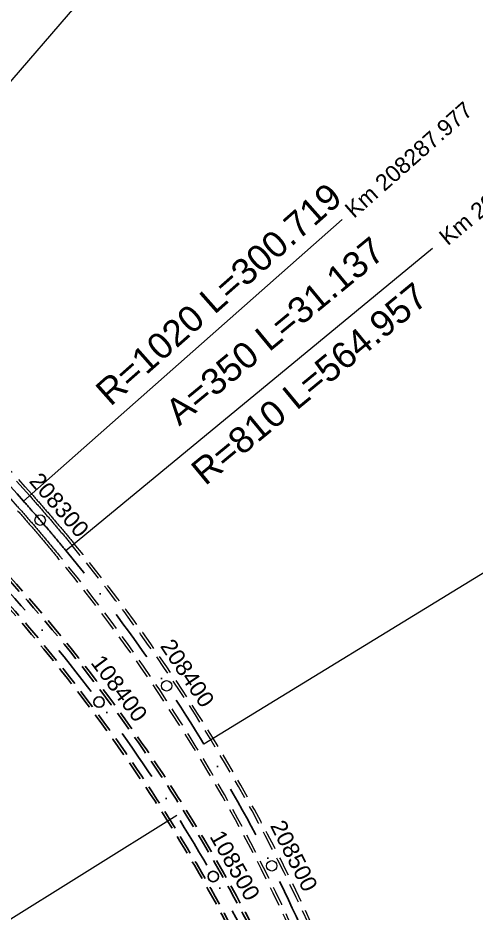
# Model space of a CAD drawing. Extents: x 2610184 to 2620710, y 1263771 to 1270672.
# Drawn here: x 2614488.1 to 2614707.7, y 1266933.8 to 1267363.1 of the extents above; entities that cross this region are included whole.
import ezdxf

# ---------------------------------------------------------------- set-up
doc = ezdxf.new("R2010")
doc.units = 0
doc.header["$LTSCALE"] = 5
doc.linetypes.add('DASHDOT', pattern=[10, 5, -2.5, 0, -2.5])
doc.linetypes.add('DASHEDX2', pattern=[3.75, 2.5, -1.25])
doc.layers.get('0').update_dxf_attribs({"color": 1, "linetype": 'CONTINUOUS'})
for name, color, linetype in [('Grundriss_16', 7, 'CONTINUOUS'), ('Grundriss_26', 7, 'CONTINUOUS'), ('QP_reel_16', 7, 'CONTINUOUS'), ('QP_reel_26', 7, 'CONTINUOUS'), ('TunnelachseOst', 3, 'CONTINUOUS'), ('TunnelacsheWest', 3, 'CONTINUOUS')]:
    doc.layers.add(name, color=color, linetype=linetype)
doc.styles.add('ARIAL', font='arial.ttf')

# ---------------------------------------------------------------- blocks, each defined once
blk = doc.blocks.new('CDWK_PTTYP10')
at = {"color": 0, "lineweight": -2}
blk.add_circle((0, 0), 0.5, dxfattribs=at)

msp = doc.modelspace()

# ---------------------------------------------------------------- linework, layer by layer
at = {"layer": 'Grundriss_16', "color": 1, "linetype": 'DASHEDX2', "lineweight": -3, "ltscale": 0.75}
for points in [[(2614688.28, 1266574.64, 0.186119), (2614474.12, 1267104.21)], [(2614475.07, 1267105.09, -0.186119), (2614689.58, 1266574.66)], [(2614467.51, 1267098.02, -0.186119), (2614679.23, 1266574.49)], [(2614468.46, 1267098.91, -0.186119), (2614680.53, 1266574.51)]]:
    msp.add_lwpolyline(points, format="xyb", dxfattribs=at)
at = {"layer": 'Grundriss_26', "color": 30, "linetype": 'Continuous', "lineweight": 18}
for p, q in [((2614490.89, 1267131.3), (2614643.53, 1267266.35)), ((2614511.13, 1267107.64), (2614686.79, 1267252.58))]:
    msp.add_line(p, q, dxfattribs=at)
at = {"layer": 'Grundriss_26', "color": 1, "linetype": 'DASHEDX2', "lineweight": 18, "ltscale": 0.75}
for points in [[(2614263.56, 1267327.4, -0.073839), (2614493.79, 1267133.86), (2614494.13, 1267133.49), (2614494.46, 1267133.11), (2614494.79, 1267132.73), (2614495.13, 1267132.35), (2614495.46, 1267131.97), (2614495.79, 1267131.6), (2614496.13, 1267131.22), (2614496.46, 1267130.84), (2614496.79, 1267130.46), (2614497.12, 1267130.08), (2614497.46, 1267129.7), (2614497.79, 1267129.32), (2614498.12, 1267128.94), (2614498.45, 1267128.56), (2614498.78, 1267128.18), (2614499.11, 1267127.8), (2614499.44, 1267127.42), (2614499.77, 1267127.04), (2614500.11, 1267126.66), (2614500.44, 1267126.28), (2614500.77, 1267125.9), (2614501.1, 1267125.52), (2614501.43, 1267125.13), (2614501.76, 1267124.75), (2614502.08, 1267124.37), (2614502.41, 1267123.99), (2614502.74, 1267123.61), (2614503.07, 1267123.22), (2614503.4, 1267122.84), (2614503.73, 1267122.46), (2614504.06, 1267122.08), (2614504.38, 1267121.69), (2614504.71, 1267121.31), (2614505.04, 1267120.93), (2614505.37, 1267120.54), (2614505.69, 1267120.16), (2614506.02, 1267119.77), (2614506.35, 1267119.39), (2614506.67, 1267119), (2614507, 1267118.62), (2614507.33, 1267118.24), (2614507.65, 1267117.85), (2614507.98, 1267117.46), (2614508.3, 1267117.08), (2614508.63, 1267116.69), (2614508.95, 1267116.31), (2614509.28, 1267115.92), (2614509.6, 1267115.54), (2614509.93, 1267115.15), (2614510.25, 1267114.76), (2614510.57, 1267114.38), (2614510.9, 1267113.99), (2614511.22, 1267113.6), (2614511.54, 1267113.21), (2614511.87, 1267112.83), (2614512.19, 1267112.44), (2614512.51, 1267112.05), (2614512.83, 1267111.66), (2614513.16, 1267111.27), (2614513.48, 1267110.88), (2614513.8, 1267110.5), (2614514.12, 1267110.11, -0.132248), (2614689.32, 1266724.95, -0.04291)], [(2614264.24, 1267328.51, -0.073839), (2614494.77, 1267134.73), (2614495.1, 1267134.35), (2614495.43, 1267133.97), (2614495.77, 1267133.59), (2614496.1, 1267133.21), (2614496.44, 1267132.83), (2614496.77, 1267132.45), (2614497.1, 1267132.08), (2614497.44, 1267131.7), (2614497.77, 1267131.32), (2614498.1, 1267130.94), (2614498.43, 1267130.56), (2614498.77, 1267130.18), (2614499.1, 1267129.8), (2614499.43, 1267129.42), (2614499.76, 1267129.04), (2614500.09, 1267128.65), (2614500.43, 1267128.27), (2614500.76, 1267127.89), (2614501.09, 1267127.51), (2614501.42, 1267127.13), (2614501.75, 1267126.75), (2614502.08, 1267126.37), (2614502.41, 1267125.98), (2614502.74, 1267125.6), (2614503.07, 1267125.22), (2614503.4, 1267124.84), (2614503.73, 1267124.45), (2614504.06, 1267124.07), (2614504.39, 1267123.69), (2614504.72, 1267123.3), (2614505.04, 1267122.92), (2614505.37, 1267122.54), (2614505.7, 1267122.15), (2614506.03, 1267121.77), (2614506.36, 1267121.38), (2614506.68, 1267121), (2614507.01, 1267120.62), (2614507.34, 1267120.23), (2614507.67, 1267119.85), (2614507.99, 1267119.46), (2614508.32, 1267119.07), (2614508.64, 1267118.69), (2614508.97, 1267118.3), (2614509.3, 1267117.92), (2614509.62, 1267117.53), (2614509.95, 1267117.14), (2614510.27, 1267116.76), (2614510.6, 1267116.37), (2614510.92, 1267115.98), (2614511.25, 1267115.6), (2614511.57, 1267115.21), (2614511.9, 1267114.82), (2614512.22, 1267114.43), (2614512.54, 1267114.05), (2614512.87, 1267113.66), (2614513.19, 1267113.27), (2614513.51, 1267112.88), (2614513.84, 1267112.49), (2614514.16, 1267112.1), (2614514.48, 1267111.71), (2614514.8, 1267111.32), (2614515.12, 1267110.93, -0.132248), (2614690.61, 1266725.16, -0.04291)], [(2614259.5, 1267320.8, -0.073839), (2614487.99, 1267128.73), (2614488.32, 1267128.35), (2614488.65, 1267127.98), (2614488.98, 1267127.6), (2614489.31, 1267127.23), (2614489.64, 1267126.85), (2614489.97, 1267126.48), (2614490.3, 1267126.1), (2614490.63, 1267125.73), (2614490.96, 1267125.35), (2614491.29, 1267124.97), (2614491.62, 1267124.6), (2614491.95, 1267124.22), (2614492.28, 1267123.84), (2614492.61, 1267123.47), (2614492.94, 1267123.09), (2614493.27, 1267122.71), (2614493.6, 1267122.34), (2614493.92, 1267121.96), (2614494.25, 1267121.58), (2614494.58, 1267121.2), (2614494.91, 1267120.82), (2614495.23, 1267120.45), (2614495.56, 1267120.07), (2614495.89, 1267119.69), (2614496.21, 1267119.31), (2614496.54, 1267118.93), (2614496.87, 1267118.55), (2614497.19, 1267118.17), (2614497.52, 1267117.79), (2614497.84, 1267117.41), (2614498.17, 1267117.04), (2614498.49, 1267116.66), (2614498.82, 1267116.28), (2614499.14, 1267115.89), (2614499.47, 1267115.51), (2614499.79, 1267115.13), (2614500.12, 1267114.75), (2614500.44, 1267114.37), (2614500.76, 1267113.99), (2614501.09, 1267113.61), (2614501.41, 1267113.23), (2614501.73, 1267112.85), (2614502.06, 1267112.46), (2614502.38, 1267112.08), (2614502.7, 1267111.7), (2614503.02, 1267111.32), (2614503.35, 1267110.93), (2614503.67, 1267110.55), (2614503.99, 1267110.17), (2614504.31, 1267109.79), (2614504.63, 1267109.4), (2614504.95, 1267109.02), (2614505.27, 1267108.64), (2614505.59, 1267108.25), (2614505.91, 1267107.87), (2614506.23, 1267107.48), (2614506.55, 1267107.1), (2614506.87, 1267106.71), (2614507.19, 1267106.33), (2614507.51, 1267105.94), (2614507.83, 1267105.56), (2614508.14, 1267105.17, -0.132248), (2614681.68, 1266723.68, -0.04291)], [(2614488.01, 1267126.74), (2614488.34, 1267126.37), (2614488.67, 1267125.99), (2614489, 1267125.62), (2614489.33, 1267125.24), (2614489.66, 1267124.87), (2614489.99, 1267124.49), (2614490.32, 1267124.12), (2614490.64, 1267123.74), (2614490.97, 1267123.37), (2614491.3, 1267122.99), (2614491.63, 1267122.61), (2614491.96, 1267122.24), (2614492.29, 1267121.86), (2614492.61, 1267121.48), (2614492.94, 1267121.11), (2614493.27, 1267120.73), (2614493.6, 1267120.35), (2614493.92, 1267119.97), (2614494.25, 1267119.6), (2614494.58, 1267119.22), (2614494.9, 1267118.84), (2614495.23, 1267118.46), (2614495.56, 1267118.08), (2614495.88, 1267117.71), (2614496.21, 1267117.33), (2614496.53, 1267116.95), (2614496.86, 1267116.57), (2614497.18, 1267116.19), (2614497.51, 1267115.81), (2614497.83, 1267115.43), (2614498.16, 1267115.05), (2614498.48, 1267114.67), (2614498.8, 1267114.29), (2614499.13, 1267113.91), (2614499.45, 1267113.53), (2614499.77, 1267113.15), (2614500.1, 1267112.77), (2614500.42, 1267112.39), (2614500.74, 1267112.01), (2614501.06, 1267111.63), (2614501.39, 1267111.24), (2614501.71, 1267110.86), (2614502.03, 1267110.48), (2614502.35, 1267110.1), (2614502.67, 1267109.72), (2614502.99, 1267109.33), (2614503.31, 1267108.95), (2614503.63, 1267108.57), (2614503.95, 1267108.19), (2614504.27, 1267107.8), (2614504.59, 1267107.42), (2614504.91, 1267107.04), (2614505.23, 1267106.65), (2614505.55, 1267106.27), (2614505.87, 1267105.88), (2614506.19, 1267105.5), (2614506.51, 1267105.12), (2614506.82, 1267104.73), (2614507.14, 1267104.35, -0.132248), (2614680.39, 1266723.47, -0.04291)]]:
    msp.add_lwpolyline(points, format="xyb", dxfattribs=at)
at = {"layer": 'QP_reel_16', "color": 1, "linetype": 'Continuous', "lineweight": 18}
msp.add_line((2614564.3, 1266980.63), (2614204.48, 1266755.58), dxfattribs=at)
at = {"layer": 'QP_reel_26', "color": 1, "linetype": 'Continuous', "lineweight": 18}
for p, q in [((2614393.7, 1267227.33), (2614614.59, 1267483.08)), ((2614577.2, 1267015.01), (2614848.58, 1267181.12))]:
    msp.add_line(p, q, dxfattribs=at)
at = {"layer": 'TunnelachseOst', "linetype": 'DASHDOT', "lineweight": 25}
msp.add_lwpolyline([(2614261.53, 1267324.1, -0.073839), (2614490.89, 1267131.3), (2614491.22, 1267130.92), (2614491.56, 1267130.54), (2614491.89, 1267130.17), (2614492.22, 1267129.79), (2614492.55, 1267129.41), (2614492.88, 1267129.04), (2614493.21, 1267128.66), (2614493.55, 1267128.28), (2614493.88, 1267127.9), (2614494.21, 1267127.53), (2614494.54, 1267127.15), (2614494.87, 1267126.77), (2614495.2, 1267126.39), (2614495.53, 1267126.01), (2614495.86, 1267125.64), (2614496.19, 1267125.26), (2614496.52, 1267124.88), (2614496.85, 1267124.5), (2614497.18, 1267124.12), (2614497.51, 1267123.74), (2614497.84, 1267123.36), (2614498.17, 1267122.98), (2614498.49, 1267122.6), (2614498.82, 1267122.22), (2614499.15, 1267121.84), (2614499.48, 1267121.46), (2614499.81, 1267121.08), (2614500.13, 1267120.7), (2614500.46, 1267120.32), (2614500.79, 1267119.94), (2614501.11, 1267119.56), (2614501.44, 1267119.17), (2614501.77, 1267118.79), (2614502.09, 1267118.41), (2614502.42, 1267118.03), (2614502.74, 1267117.65), (2614503.07, 1267117.26), (2614503.39, 1267116.88), (2614503.72, 1267116.5), (2614504.04, 1267116.11), (2614504.37, 1267115.73), (2614504.69, 1267115.35), (2614505.02, 1267114.96), (2614505.34, 1267114.58), (2614505.66, 1267114.2), (2614505.99, 1267113.81), (2614506.31, 1267113.43), (2614506.63, 1267113.04), (2614506.96, 1267112.66), (2614507.28, 1267112.27), (2614507.6, 1267111.89), (2614507.92, 1267111.5), (2614508.25, 1267111.12), (2614508.57, 1267110.73), (2614508.89, 1267110.35), (2614509.21, 1267109.96), (2614509.53, 1267109.57), (2614509.85, 1267109.19), (2614510.17, 1267108.8), (2614510.49, 1267108.41), (2614510.81, 1267108.03), (2614511.13, 1267107.64, -0.176158), (2614696.34, 1266585.96)], format="xyb", dxfattribs=at)
at = {"layer": 'TunnelacsheWest', "color": 3, "linetype": 'DASHDOT', "lineweight": -3}
msp.add_lwpolyline([(2614471.29, 1267101.56, -0.186119), (2614684.41, 1266574.58)], format="xyb", dxfattribs=at)

# ---------------------------------------------------------------- block references
at = {"layer": 'Grundriss_16', "color": 1, "lineweight": -3, "xscale": 5, "yscale": 5}
for p in [(2614527.06, 1267034.98), (2614581.75, 1266951.34)]:
    msp.add_blockref('CDWK_PTTYP10', p, dxfattribs=at)
at = {"layer": 'Grundriss_26', "color": 1, "lineweight": 18, "xscale": 5, "yscale": 5}
for p in [(2614498.8, 1267122.24), (2614559.42, 1267042.78), (2614609.79, 1266956.47)]:
    msp.add_blockref('CDWK_PTTYP10', p, dxfattribs=at)

# ---------------------------------------------------------------- texts
at = {"layer": 'Grundriss_16', "color": 1, "lineweight": -3, "style": 'ARIAL'}
for s, rotation, p in [('108400', 306.803, (2614522.71, 1267053.84)), ('108500', 299.5504, (2614579.81, 1266970.59))]:
    msp.add_text(s, height=7.812, rotation=rotation, dxfattribs=at).set_placement(p)
at = {"layer": 'Grundriss_26', "color": 30, "lineweight": 18, "style": 'ARIAL'}
for s, height, rotation, p in [('Km 208287.977', 7.8125, 41.5028, (2614649.17, 1267266.64)), ('Km 208319.114', 7.8125, 39.5271, (2614694.09, 1267253.54)), ('R=1020 L=300.719', 12.5, 41.5028, (2614532.48, 1267176.44)), ('A=350 L=31.137', 12.5, 39.5271, (2614565.45, 1267167.09)), ('R=810 L=564.957', 12.5, 39.5271, (2614577.88, 1267138.4))]:
    msp.add_text(s, height=height, rotation=rotation, dxfattribs=at).set_placement(p)
at = {"layer": 'Grundriss_26', "color": 1, "lineweight": 18, "style": 'ARIAL'}
for s, rotation, p in [('208300', 310.8073, (2614493.14, 1267140.75)), ('208400', 303.8054, (2614556.05, 1267061.84)), ('208500', 296.7318, (2614608.8, 1266975.8))]:
    msp.add_text(s, height=7.812, rotation=rotation, dxfattribs=at).set_placement(p)

doc.saveas('drawing.dxf')
